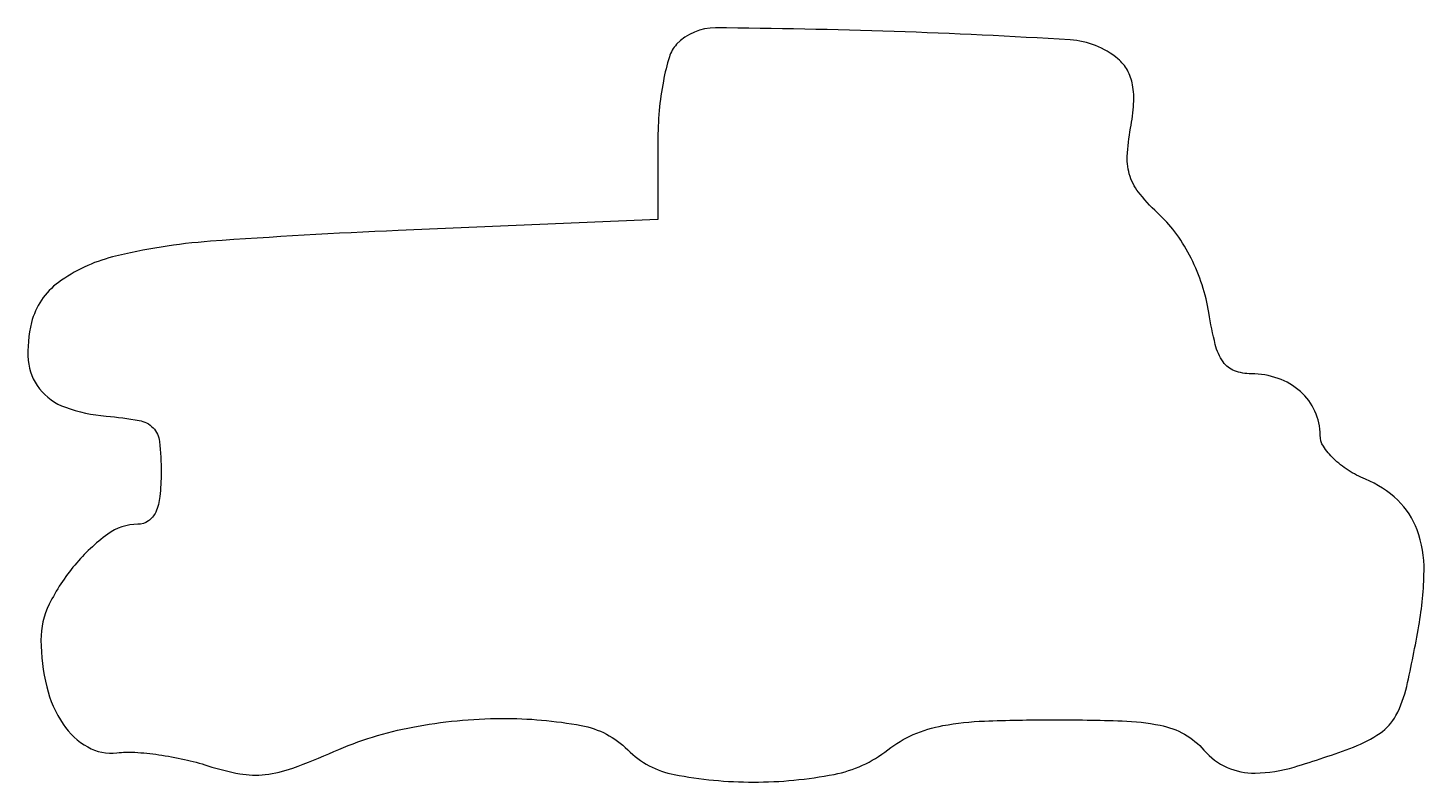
# Model space of a CAD drawing. Extents: x 0.2 to 92.9, y -0.1 to 50.
import ezdxf

# ---------------------------------------------------------------- set-up
doc = ezdxf.new("R2010")
doc.units = 0

msp = doc.modelspace()

# ---------------------------------------------------------------- linework, layer by layer
msp.add_lwpolyline([(43.25, 48.909497, 0.117619), (42.76592, 48.079495, 0.025836), (42.367188, 46.465329, 0.025528), (42.091847, 44.503914, 0.022109), (42, 42.427795), (42, 37.255589), (24.75, 36.526785, 0.007481), (12.271115, 35.812384, 0.043479), (5.76969, 34.769516, 0.097259), (2.181584, 33.080912, 0.174521), (0.388337, 30.411121, 0.08026), (0.172072, 27.894621, 0.150852), (0.910445, 26.012706, 0.139453), (2.636211, 24.779796, 0.064679), (5.351277, 24.189635, -0.02189), (7.536035, 23.90705, -0.157965), (8.462245, 23.418072, -0.168689), (8.893779, 22.495409, -0.025818), (9, 20.439635, -0.025901), (8.917366, 18.84554, -0.079843), (8.637673, 17.806412, -0.135651), (8.150882, 17.21892, -0.153491), (7.454545, 17, 0.160087), (5.450253, 16.341398, 0.059976), (3.26843, 14.289295, 0.059003), (1.568139, 11.68473, 0.116968), (1.014742, 9.295455, 0.05848), (1.39583, 6.189875, 0.088714), (2.492258, 3.707331, 0.115364), (4.125738, 2.190989, 0.162055), (6.061607, 1.804213, -0.046867), (7.248853, 1.84038, -0.019615), (8.842208, 1.676588, -0.019203), (10.545001, 1.366621, -0.023619), (12.103355, 0.942551, 0.033924), (14.227668, 0.411197, 0.072553), (15.913767, 0.356503, 0.059331), (17.749708, 0.788213, 0.016752), (20.480473, 1.888338, -0.057409), (25.716572, 3.518274, -0.045373), (31.625365, 4.089682, -0.047019), (36.913572, 3.621793, -0.151949), (40, 2, 0.149864), (43.093034, 0.358611, 0.047628), (48.34576, -0.142883, 0.047858), (53.712793, 0.372006, 0.11937), (57.272871, 2, -0.064149), (58.972311, 3.014991, -0.057315), (60.939223, 3.61432, -0.03606), (63.698863, 3.916801, -0.009271), (68.185488, 4, -0.007785), (72.840807, 3.927516, -0.041545), (75.364228, 3.638133, -0.078165), (76.994714, 3.036977, -0.088594), (78.28313, 1.982296, 0.110556), (79.814312, 0.836349, 0.111218), (81.684538, 0.4558, 0.067111), (84.271824, 0.859567, 0.01809), (88.216746, 2.18883, 0.060384), (89.982031, 3.111911, 0.119095), (91.032679, 4.282873, 0.06906), (91.754603, 6.222455, 0.010757), (92.55674, 10.243427, 0.040229), (92.904542, 13.894427, 0.09104), (92.4448, 16.621421, 0.11552), (91.151572, 18.60127, 0.092628), (89.01272, 19.994731, -0.04417), (87.859506, 20.596548, -0.050451), (86.884521, 21.369113, -0.057354), (86.215166, 22.187902, -0.14366), (86, 22.92132, 0.106818), (85.656746, 24.509717, 0.104561), (84.686936, 25.828665, 0.098475), (83.210586, 26.697846, 0.084143), (81.427808, 27, -0.090842), (80.303715, 27.205929, -0.151621), (79.552221, 27.793179, -0.091898), (79.034302, 28.942915, -0.020352), (78.604971, 31.068914, 0.039223), (78.160731, 32.908357, 0.037331), (77.429269, 34.687817, 0.0386), (76.47366, 36.275559, 0.051153), (75.360728, 37.541493, -0.033141), (74.033533, 38.945925, -0.091489), (73.373587, 40.130186, -0.093062), (73.185745, 41.459828, -0.035064), (73.402897, 43.33409, 0.029088), (73.610134, 44.953399, 0.062138), (73.540938, 46.210466, 0.081189), (73.19496, 47.185032, 0.094006), (72.56843, 47.943208, 0.158886), (69.397856, 49.200714, 0.007376), (57.690886, 49.759543, 0.006297), (45.828519, 50.001014, 0.206982)], format="xyb", close=True)

doc.saveas('drawing.dxf')
